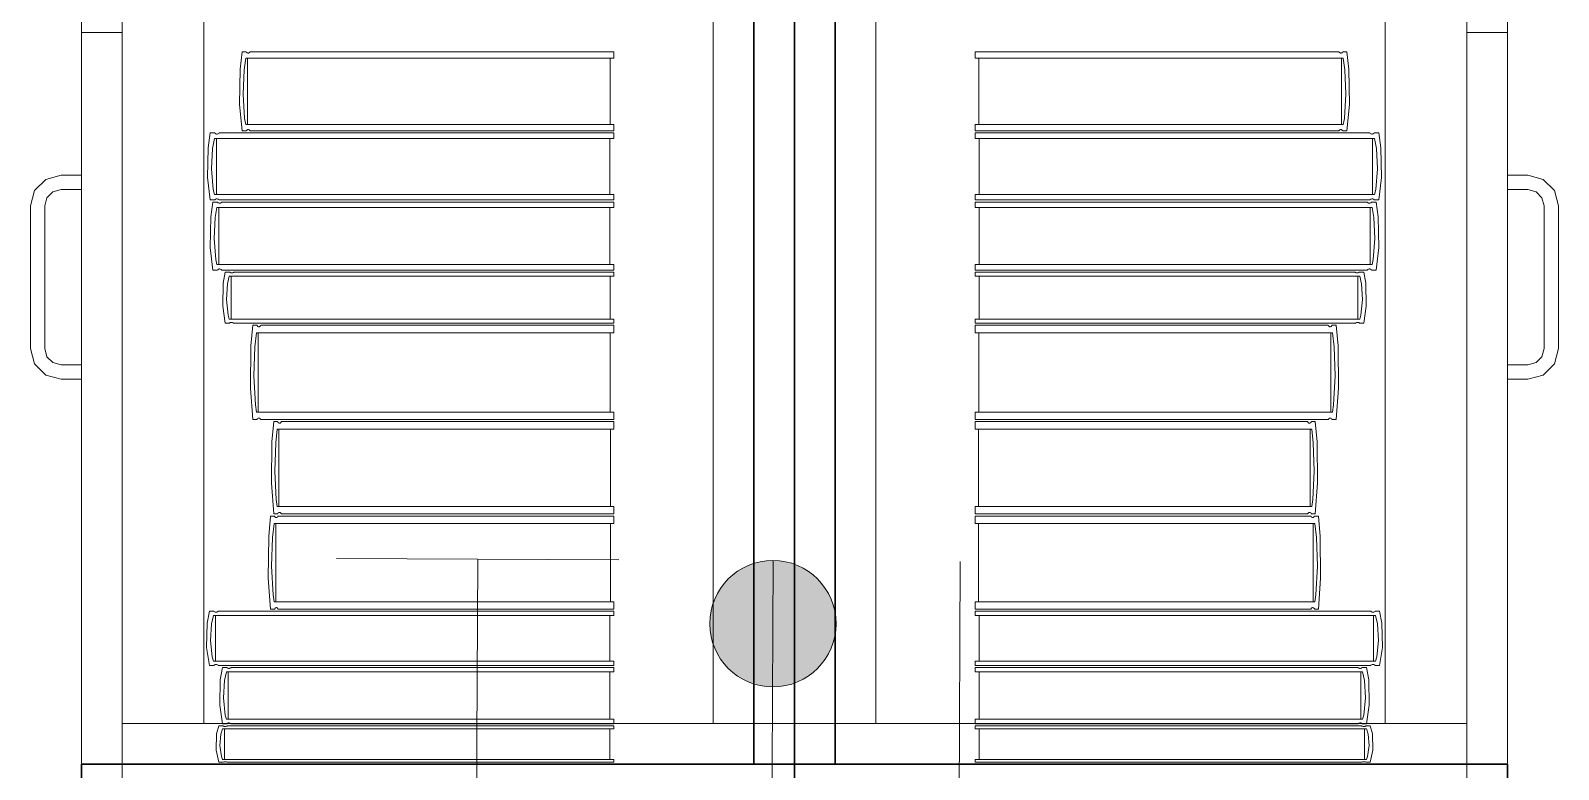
# Model space of a CAD drawing. Header units: inches. Extents: x -19 to 5698, y -728 to 92.
# Drawn here: x 288.658 to 289.408, y 18.981 to 19.344 of the extents above; entities that cross this region are included whole.
import ezdxf

# ---------------------------------------------------------------- set-up
doc = ezdxf.new("R2010")
doc.units = ezdxf.units.IN
doc.header["$MEASUREMENT"] = 0
doc.set_wipeout_variables(frame=1)
for name, pattern in [('HIDDEN', [0.375, 0.25, -0.125]), ('RAYITAS', [0.375, 0.25, -0.125]), ('Wipeout_Contour', [1, 0, -1])]:
    doc.linetypes.add(name, pattern=pattern)
for name, color, linetype, lineweight in [('00 conduct tomacorr', 120, 'HIDDEN', 30), ('T-TECHO-E', 150, 'Continuous', 20), ('TOMACORRIENTE', 22, 'RAYITAS', 9)]:
    doc.layers.add(name, color=color, linetype=linetype, lineweight=lineweight)
doc.layers.add('Interior - Mobiliario', color=7, linetype='Continuous')

# ---------------------------------------------------------------- blocks, each defined once
blk = doc.blocks.new('a')
at = {"layer": 'TOMACORRIENTE', "ltscale": 0.05}
h = blk.add_hatch(color=4, dxfattribs=at)
edge = h.paths.add_edge_path()
edge.add_arc((0, 0.0752), 0.02106, 0, 360)
at = {"layer": 'TOMACORRIENTE', "color": 4}
for p, q in [((-0.14553, 0.09625), (-0.0515, 0.09625)), ((-0.09851, 0.09625), (-0.09851, -0.09657)), ((0, 0.09625), (0, -0.09625)), ((0.06232, -0.09625), (0.06232, 0.09625))]:
    blk.add_line(p, q, dxfattribs=at)
blk.add_circle((0, 0.0752), 0.02106, dxfattribs=at)
blk = doc.blocks.new('CABLE 3FACE')
at = {"layer": 'T-TECHO-E', "rotation": 59.94170052614085}
blk.add_blockref('a', (0, 0), dxfattribs=at)

msp = doc.modelspace()

# ---------------------------------------------------------------- linework, layer by layer
at = {"layer": 'Interior - Mobiliario', "color": 175, "linetype": 'Continuous', "lineweight": 13}
for p, q in [((288.70337, 20.44376), (288.70337, 18.98376)), ((289.01337, 18.98376), (289.01337, 20.44376)), ((289.05337, 18.98376), (289.05337, 20.44376)), ((289.36337, 20.44376), (289.36337, 18.98376)), ((288.70337, 20.42376), (288.70337, 19.00376)), ((288.74337, 19.00376), (288.74337, 20.42376)), ((288.99337, 20.42376), (288.99337, 19.00376)), ((289.07337, 20.42376), (289.07337, 19.00376)), ((289.32337, 19.00376), (289.32337, 20.42376)), ((289.36337, 20.42376), (289.36337, 19.00376)), ((288.68337, 19.34276), (288.70337, 19.34276)), ((289.38337, 19.34276), (289.36337, 19.34276)), ((288.76218, 19.33338), (288.76119, 19.32485)), ((288.76417, 19.33338), (288.76218, 19.33338)), ((288.76317, 19.32445), (288.76401, 19.33027)), ((288.76401, 19.33027), (288.94472, 19.33027)), ((288.76427, 19.33323), (288.76417, 19.33338)), ((288.7645, 19.33299), (288.76427, 19.33323)), ((288.76475, 19.33283), (288.7645, 19.33299)), ((288.76502, 19.33274), (288.76475, 19.33283)), ((288.76492, 19.33027), (288.76492, 19.29762)), ((288.76529, 19.33273), (288.76502, 19.33274)), ((288.76555, 19.3328), (288.76529, 19.33273)), ((288.76581, 19.33295), (288.76555, 19.3328)), ((288.76604, 19.33317), (288.76581, 19.33295)), ((288.76619, 19.33338), (288.76604, 19.33317)), ((288.94472, 19.33338), (288.76619, 19.33338)), ((288.94289, 19.29762), (288.94289, 19.33027)), ((288.94472, 19.33027), (288.94472, 19.33338)), ((289.12203, 19.33027), (289.12203, 19.33338)), ((289.12203, 19.33338), (289.30055, 19.33338)), ((289.30274, 19.33027), (289.12203, 19.33027)), ((289.12386, 19.29762), (289.12386, 19.33027)), ((289.30055, 19.33338), (289.3007, 19.33317)), ((289.3007, 19.33317), (289.30094, 19.33295)), ((289.30094, 19.33295), (289.30119, 19.3328)), ((289.30119, 19.3328), (289.30146, 19.33273)), ((289.30146, 19.33273), (289.30173, 19.33274)), ((289.30173, 19.33274), (289.30199, 19.33283)), ((289.30182, 19.33027), (289.30182, 19.29762)), ((289.30199, 19.33283), (289.30224, 19.33299)), ((289.30224, 19.33299), (289.30248, 19.33323)), ((289.30248, 19.33323), (289.30258, 19.33338)), ((289.30258, 19.33338), (289.30456, 19.33338)), ((289.30357, 19.32445), (289.30274, 19.33027)), ((289.30456, 19.33338), (289.30556, 19.32485)), ((288.76119, 19.32485), (288.76096, 19.30747)), ((288.76271, 19.31248), (288.76317, 19.32445)), ((289.30404, 19.31248), (289.30357, 19.32445)), ((289.30556, 19.32485), (289.30579, 19.30747)), ((288.76096, 19.30747), (288.76218, 19.29451)), ((288.76347, 19.30057), (288.76271, 19.31248)), ((289.30328, 19.30057), (289.30404, 19.31248)), ((289.30579, 19.30747), (289.30456, 19.29451)), ((288.76401, 19.29762), (288.76347, 19.30057)), ((288.94472, 19.29762), (288.76401, 19.29762)), ((288.94472, 19.29451), (288.94472, 19.29762)), ((289.12203, 19.29451), (289.12203, 19.29762)), ((289.12203, 19.29762), (289.30274, 19.29762)), ((289.30274, 19.29762), (289.30328, 19.30057)), ((288.7466, 19.29351), (288.74552, 19.2863)), ((288.74876, 19.29351), (288.7466, 19.29351)), ((288.74768, 19.28596), (288.74859, 19.29088)), ((288.74859, 19.29088), (288.94472, 19.29088)), ((288.74887, 19.29338), (288.74876, 19.29351)), ((288.74912, 19.29318), (288.74887, 19.29338)), ((288.74939, 19.29304), (288.74912, 19.29318)), ((288.74968, 19.29297), (288.74939, 19.29304)), ((288.74958, 19.29088), (288.74958, 19.26327)), ((288.74997, 19.29296), (288.74968, 19.29297)), ((288.75026, 19.29302), (288.74997, 19.29296)), ((288.75053, 19.29314), (288.75026, 19.29302)), ((288.75079, 19.29333), (288.75053, 19.29314)), ((288.75095, 19.29351), (288.75079, 19.29333)), ((288.94472, 19.29351), (288.75095, 19.29351)), ((288.76218, 19.29451), (288.76417, 19.29451)), ((288.76417, 19.29451), (288.76432, 19.29472)), ((288.76432, 19.29472), (288.76456, 19.29494)), ((288.76456, 19.29494), (288.76481, 19.29509)), ((288.76481, 19.29509), (288.76508, 19.29516)), ((288.76508, 19.29516), (288.76534, 19.29515)), ((288.76534, 19.29515), (288.76561, 19.29506)), ((288.76561, 19.29506), (288.76586, 19.29489)), ((288.76586, 19.29489), (288.76609, 19.29466)), ((288.76609, 19.29466), (288.76619, 19.29451)), ((288.76619, 19.29451), (288.94472, 19.29451)), ((288.94273, 19.26327), (288.94273, 19.29088)), ((288.94472, 19.29088), (288.94472, 19.29351)), ((289.30055, 19.29451), (289.12203, 19.29451)), ((289.12203, 19.29088), (289.12203, 19.29351)), ((289.12203, 19.29351), (289.31579, 19.29351)), ((289.31816, 19.29088), (289.12203, 19.29088)), ((289.12401, 19.26327), (289.12401, 19.29088)), ((289.30066, 19.29466), (289.30055, 19.29451)), ((289.30089, 19.29489), (289.30066, 19.29466)), ((289.30114, 19.29506), (289.30089, 19.29489)), ((289.3014, 19.29515), (289.30114, 19.29506)), ((289.30167, 19.29516), (289.3014, 19.29515)), ((289.30194, 19.29509), (289.30167, 19.29516)), ((289.30219, 19.29494), (289.30194, 19.29509)), ((289.30243, 19.29472), (289.30219, 19.29494)), ((289.30258, 19.29451), (289.30243, 19.29472)), ((289.30456, 19.29451), (289.30258, 19.29451)), ((289.31579, 19.29351), (289.31596, 19.29333)), ((289.31596, 19.29333), (289.31621, 19.29314)), ((289.31621, 19.29314), (289.31649, 19.29302)), ((289.31649, 19.29302), (289.31678, 19.29296)), ((289.31678, 19.29296), (289.31707, 19.29297)), ((289.31707, 19.29297), (289.31735, 19.29304)), ((289.31717, 19.29088), (289.31717, 19.26327)), ((289.31735, 19.29304), (289.31763, 19.29318)), ((289.31763, 19.29318), (289.31788, 19.29338)), ((289.31788, 19.29338), (289.31799, 19.29351)), ((289.31799, 19.29351), (289.32014, 19.29351)), ((289.31907, 19.28596), (289.31816, 19.29088)), ((289.32014, 19.29351), (289.32122, 19.2863)), ((288.74552, 19.2863), (288.74527, 19.2716)), ((288.74717, 19.27584), (288.74768, 19.28596)), ((289.31957, 19.27584), (289.31907, 19.28596)), ((289.32122, 19.2863), (289.32147, 19.2716)), ((288.748, 19.26576), (288.74717, 19.27584)), ((289.31875, 19.26576), (289.31957, 19.27584)), ((288.66587, 19.27075), (288.66038, 19.26526)), ((288.67337, 19.27276), (288.66587, 19.27075)), ((288.68337, 19.27276), (288.67337, 19.27276)), ((288.68337, 19.26576), (288.68337, 19.27276)), ((288.74527, 19.2716), (288.7466, 19.26064)), ((289.32147, 19.2716), (289.32014, 19.26064)), ((289.38337, 19.27276), (289.39337, 19.27276)), ((289.38337, 19.26576), (289.38337, 19.27276)), ((289.39337, 19.27276), (289.40087, 19.27075)), ((289.40087, 19.27075), (289.40636, 19.26526)), ((288.66038, 19.26526), (288.65837, 19.25776)), ((288.66537, 19.25776), (288.66644, 19.26176)), ((288.66644, 19.26176), (288.66937, 19.26468)), ((288.66937, 19.26468), (288.67337, 19.26576)), ((288.67337, 19.26576), (288.68337, 19.26576)), ((288.7466, 19.26064), (288.74876, 19.26064)), ((288.74859, 19.26327), (288.748, 19.26576)), ((288.94472, 19.26327), (288.74859, 19.26327)), ((288.74876, 19.26064), (288.74892, 19.26081)), ((288.74892, 19.26081), (288.74918, 19.261)), ((288.74918, 19.261), (288.74945, 19.26113)), ((288.74945, 19.26113), (288.74974, 19.26119)), ((288.74974, 19.26119), (288.75003, 19.26118)), ((288.75003, 19.26118), (288.75032, 19.2611)), ((288.75032, 19.2611), (288.75059, 19.26097)), ((288.75059, 19.26097), (288.75084, 19.26077)), ((288.75084, 19.26077), (288.75095, 19.26064)), ((288.75095, 19.26064), (288.94472, 19.26064)), ((288.94472, 19.26064), (288.94472, 19.26327)), ((289.12203, 19.26064), (289.12203, 19.26327)), ((289.12203, 19.26327), (289.31816, 19.26327)), ((289.31579, 19.26064), (289.12203, 19.26064)), ((289.3159, 19.26077), (289.31579, 19.26064)), ((289.31615, 19.26097), (289.3159, 19.26077)), ((289.31643, 19.2611), (289.31615, 19.26097)), ((289.31671, 19.26118), (289.31643, 19.2611)), ((289.317, 19.26119), (289.31671, 19.26118)), ((289.31729, 19.26113), (289.317, 19.26119)), ((289.31757, 19.261), (289.31729, 19.26113)), ((289.31782, 19.26081), (289.31757, 19.261)), ((289.31799, 19.26064), (289.31782, 19.26081)), ((289.32014, 19.26064), (289.31799, 19.26064)), ((289.31816, 19.26327), (289.31875, 19.26576)), ((289.39337, 19.26576), (289.38337, 19.26576)), ((289.39737, 19.26468), (289.39337, 19.26576)), ((289.4003, 19.26176), (289.39737, 19.26468)), ((289.40137, 19.25776), (289.4003, 19.26176)), ((289.40636, 19.26526), (289.40837, 19.25776)), ((288.65837, 19.25776), (288.65837, 19.18776)), ((288.66537, 19.18776), (288.66537, 19.25776)), ((288.74791, 19.25964), (288.74684, 19.25231)), ((288.75005, 19.25964), (288.74791, 19.25964)), ((288.74898, 19.25197), (288.74988, 19.25697)), ((288.74988, 19.25697), (288.94472, 19.25697)), ((288.75016, 19.25951), (288.75005, 19.25964)), ((288.75041, 19.25931), (288.75016, 19.25951)), ((288.75068, 19.25916), (288.75041, 19.25931)), ((288.75097, 19.25909), (288.75068, 19.25916)), ((288.75087, 19.25697), (288.75087, 19.22891)), ((288.75126, 19.25908), (288.75097, 19.25909)), ((288.75154, 19.25914), (288.75126, 19.25908)), ((288.75182, 19.25927), (288.75154, 19.25914)), ((288.75207, 19.25946), (288.75182, 19.25927)), ((288.75223, 19.25964), (288.75207, 19.25946)), ((288.94472, 19.25964), (288.75223, 19.25964)), ((288.94275, 19.22891), (288.94275, 19.25697)), ((288.94472, 19.25697), (288.94472, 19.25964)), ((289.12203, 19.25697), (289.12203, 19.25964)), ((289.12203, 19.25964), (289.31451, 19.25964)), ((289.31686, 19.25697), (289.12203, 19.25697)), ((289.124, 19.22891), (289.124, 19.25697)), ((289.31451, 19.25964), (289.31467, 19.25946)), ((289.31467, 19.25946), (289.31493, 19.25927)), ((289.31493, 19.25927), (289.3152, 19.25914)), ((289.3152, 19.25914), (289.31549, 19.25908)), ((289.31549, 19.25908), (289.31578, 19.25909)), ((289.31578, 19.25909), (289.31606, 19.25916)), ((289.31588, 19.25697), (289.31588, 19.22891)), ((289.31606, 19.25916), (289.31633, 19.25931)), ((289.31633, 19.25931), (289.31658, 19.25951)), ((289.31658, 19.25951), (289.31669, 19.25964)), ((289.31669, 19.25964), (289.31883, 19.25964)), ((289.31777, 19.25197), (289.31686, 19.25697)), ((289.31883, 19.25964), (289.31991, 19.25231)), ((289.40137, 19.18776), (289.40137, 19.25776)), ((289.40837, 19.25776), (289.40837, 19.18776)), ((288.74684, 19.25231), (288.74659, 19.23738)), ((288.74848, 19.24169), (288.74898, 19.25197)), ((289.31827, 19.24169), (289.31777, 19.25197)), ((289.31991, 19.25231), (289.32015, 19.23738)), ((288.7493, 19.23145), (288.74848, 19.24169)), ((289.31745, 19.23145), (289.31827, 19.24169)), ((288.74659, 19.23738), (288.74791, 19.22624)), ((288.74988, 19.22891), (288.7493, 19.23145)), ((289.31686, 19.22891), (289.31745, 19.23145)), ((289.32015, 19.23738), (289.31883, 19.22624)), ((288.74791, 19.22624), (288.75005, 19.22624)), ((288.94472, 19.22891), (288.74988, 19.22891)), ((288.75005, 19.22624), (288.75022, 19.22642)), ((288.75022, 19.22642), (288.75047, 19.22661)), ((288.75047, 19.22661), (288.75074, 19.22674)), ((288.75074, 19.22674), (288.75103, 19.2268)), ((288.75103, 19.2268), (288.75132, 19.22679)), ((288.75132, 19.22679), (288.75161, 19.22672)), ((288.75161, 19.22672), (288.75188, 19.22658)), ((288.75188, 19.22658), (288.75212, 19.22637)), ((288.75212, 19.22637), (288.75223, 19.22624)), ((288.75223, 19.22624), (288.94472, 19.22624)), ((288.75396, 19.22524), (288.75291, 19.21975)), ((288.75603, 19.22524), (288.75396, 19.22524)), ((288.75499, 19.21949), (288.75586, 19.22324)), ((288.75586, 19.22324), (288.94472, 19.22324)), ((288.75614, 19.22515), (288.75603, 19.22524)), ((288.75638, 19.22499), (288.75614, 19.22515)), ((288.75664, 19.22489), (288.75638, 19.22499)), ((288.75692, 19.22483), (288.75664, 19.22489)), ((288.75682, 19.22324), (288.75682, 19.20219)), ((288.7572, 19.22482), (288.75692, 19.22483)), ((288.75747, 19.22487), (288.7572, 19.22482)), ((288.75774, 19.22497), (288.75747, 19.22487)), ((288.75799, 19.22511), (288.75774, 19.22497)), ((288.75814, 19.22524), (288.75799, 19.22511)), ((288.94472, 19.22524), (288.75814, 19.22524)), ((288.94281, 19.20219), (288.94281, 19.22324)), ((288.94472, 19.22624), (288.94472, 19.22891)), ((288.94472, 19.22324), (288.94472, 19.22524)), ((289.12203, 19.22624), (289.12203, 19.22891)), ((289.12203, 19.22891), (289.31686, 19.22891)), ((289.31451, 19.22624), (289.12203, 19.22624)), ((289.12203, 19.22324), (289.12203, 19.22524)), ((289.12203, 19.22524), (289.3086, 19.22524)), ((289.31088, 19.22324), (289.12203, 19.22324)), ((289.12394, 19.20219), (289.12394, 19.22324)), ((289.3086, 19.22524), (289.30876, 19.22511)), ((289.30876, 19.22511), (289.309, 19.22497)), ((289.309, 19.22497), (289.30927, 19.22487)), ((289.30927, 19.22487), (289.30955, 19.22482)), ((289.30955, 19.22482), (289.30983, 19.22483)), ((289.30983, 19.22483), (289.3101, 19.22489)), ((289.30993, 19.22324), (289.30993, 19.20219)), ((289.3101, 19.22489), (289.31037, 19.22499)), ((289.31037, 19.22499), (289.31061, 19.22515)), ((289.31061, 19.22515), (289.31071, 19.22524)), ((289.31071, 19.22524), (289.31279, 19.22524)), ((289.31176, 19.21949), (289.31088, 19.22324)), ((289.31279, 19.22524), (289.31383, 19.21975)), ((289.31462, 19.22637), (289.31451, 19.22624)), ((289.31487, 19.22658), (289.31462, 19.22637)), ((289.31514, 19.22672), (289.31487, 19.22658)), ((289.31542, 19.22679), (289.31514, 19.22672)), ((289.31571, 19.2268), (289.31542, 19.22679)), ((289.316, 19.22674), (289.31571, 19.2268)), ((289.31628, 19.22661), (289.316, 19.22674)), ((289.31653, 19.22642), (289.31628, 19.22661)), ((289.31669, 19.22624), (289.31653, 19.22642)), ((289.31883, 19.22624), (289.31669, 19.22624)), ((288.75291, 19.21975), (288.75268, 19.20854)), ((288.7545, 19.21177), (288.75499, 19.21949)), ((289.31224, 19.21177), (289.31176, 19.21949)), ((289.31383, 19.21975), (289.31407, 19.20854)), ((288.75268, 19.20854), (288.75396, 19.20018)), ((288.7553, 19.20409), (288.7545, 19.21177)), ((289.31145, 19.20409), (289.31224, 19.21177)), ((289.31407, 19.20854), (289.31279, 19.20018)), ((288.75396, 19.20018), (288.75603, 19.20018)), ((288.75586, 19.20219), (288.7553, 19.20409)), ((288.94472, 19.20219), (288.75586, 19.20219)), ((288.75603, 19.20018), (288.75619, 19.20032)), ((288.75619, 19.20032), (288.75643, 19.20046)), ((288.75643, 19.20046), (288.7567, 19.20056)), ((288.7567, 19.20056), (288.75698, 19.2006)), ((288.75698, 19.2006), (288.75726, 19.2006)), ((288.75726, 19.2006), (288.75754, 19.20054)), ((288.75754, 19.20054), (288.7578, 19.20043)), ((288.7578, 19.20043), (288.75804, 19.20028)), ((288.75804, 19.20028), (288.75814, 19.20018)), ((288.75814, 19.20018), (288.94472, 19.20018)), ((288.94472, 19.20018), (288.94472, 19.20219)), ((289.12203, 19.20018), (289.12203, 19.20219)), ((289.12203, 19.20219), (289.31088, 19.20219)), ((289.3086, 19.20018), (289.12203, 19.20018)), ((289.30871, 19.20028), (289.3086, 19.20018)), ((289.30895, 19.20043), (289.30871, 19.20028)), ((289.30921, 19.20054), (289.30895, 19.20043)), ((289.30949, 19.2006), (289.30921, 19.20054)), ((289.30977, 19.2006), (289.30949, 19.2006)), ((289.31004, 19.20056), (289.30977, 19.2006)), ((289.31031, 19.20046), (289.31004, 19.20056)), ((289.31056, 19.20032), (289.31031, 19.20046)), ((289.31071, 19.20018), (289.31056, 19.20032)), ((289.31279, 19.20018), (289.31071, 19.20018)), ((289.31088, 19.20219), (289.31145, 19.20409)), ((288.76752, 19.19918), (288.76655, 19.18903)), ((288.76945, 19.19918), (288.76752, 19.19918)), ((288.76848, 19.18854), (288.76929, 19.19548)), ((288.76929, 19.19548), (288.94472, 19.19548)), ((288.76955, 19.199), (288.76945, 19.19918)), ((288.76977, 19.19872), (288.76955, 19.199)), ((288.77001, 19.19853), (288.76977, 19.19872)), ((288.77027, 19.19842), (288.77001, 19.19853)), ((288.77018, 19.19548), (288.77018, 19.15658)), ((288.77053, 19.19841), (288.77027, 19.19842)), ((288.77079, 19.19849), (288.77053, 19.19841)), ((288.77104, 19.19867), (288.77079, 19.19849)), ((288.77127, 19.19894), (288.77104, 19.19867)), ((288.77141, 19.19918), (288.77127, 19.19894)), ((288.94472, 19.19918), (288.77141, 19.19918)), ((288.94294, 19.15658), (288.94294, 19.19548)), ((288.94472, 19.19548), (288.94472, 19.19918)), ((289.12203, 19.19548), (289.12203, 19.19918)), ((289.12203, 19.19918), (289.29534, 19.19918)), ((289.29745, 19.19548), (289.12203, 19.19548)), ((289.1238, 19.15658), (289.1238, 19.19548)), ((289.29534, 19.19918), (289.29548, 19.19894)), ((289.29548, 19.19894), (289.29571, 19.19867)), ((289.29571, 19.19867), (289.29596, 19.19849)), ((289.29596, 19.19849), (289.29621, 19.19841)), ((289.29621, 19.19841), (289.29648, 19.19842)), ((289.29648, 19.19842), (289.29673, 19.19853)), ((289.29657, 19.19548), (289.29657, 19.15658)), ((289.29673, 19.19853), (289.29697, 19.19872)), ((289.29697, 19.19872), (289.2972, 19.199)), ((289.2972, 19.199), (289.2973, 19.19918)), ((289.2973, 19.19918), (289.29922, 19.19918)), ((289.29827, 19.18854), (289.29745, 19.19548)), ((289.29922, 19.19918), (289.30019, 19.18903)), ((288.65837, 19.18776), (288.66038, 19.18026)), ((288.66644, 19.18376), (288.66537, 19.18776)), ((288.76655, 19.18903), (288.76633, 19.16832)), ((288.76803, 19.17429), (288.76848, 19.18854)), ((289.29872, 19.17429), (289.29827, 19.18854)), ((289.30019, 19.18903), (289.30041, 19.16832)), ((289.4003, 19.18376), (289.40137, 19.18776)), ((289.40837, 19.18776), (289.40636, 19.18026)), ((288.66038, 19.18026), (288.66587, 19.17476)), ((288.66937, 19.18083), (288.66644, 19.18376)), ((288.67337, 19.17976), (288.66937, 19.18083)), ((288.68337, 19.17976), (288.67337, 19.17976)), ((288.68337, 19.17276), (288.68337, 19.17976)), ((289.38337, 19.17976), (289.39337, 19.17976)), ((289.38337, 19.17276), (289.38337, 19.17976)), ((289.39337, 19.17976), (289.39737, 19.18083)), ((289.39737, 19.18083), (289.4003, 19.18376)), ((289.40636, 19.18026), (289.40087, 19.17476)), ((288.66587, 19.17476), (288.67337, 19.17276)), ((288.67337, 19.17276), (288.68337, 19.17276)), ((288.76877, 19.16009), (288.76803, 19.17429)), ((289.29798, 19.16009), (289.29872, 19.17429)), ((289.39337, 19.17276), (289.38337, 19.17276)), ((289.40087, 19.17476), (289.39337, 19.17276)), ((288.76633, 19.16832), (288.76752, 19.15288)), ((289.30041, 19.16832), (289.29922, 19.15288)), ((288.76929, 19.15658), (288.76877, 19.16009)), ((288.94472, 19.15658), (288.76929, 19.15658)), ((288.94472, 19.15288), (288.94472, 19.15658)), ((289.12203, 19.15288), (289.12203, 19.15658)), ((289.12203, 19.15658), (289.29745, 19.15658)), ((289.29745, 19.15658), (289.29798, 19.16009)), ((288.76752, 19.15288), (288.76945, 19.15288)), ((288.76945, 19.15288), (288.76959, 19.15312)), ((288.76959, 19.15312), (288.76982, 19.15339)), ((288.76982, 19.15339), (288.77007, 19.15356)), ((288.77007, 19.15356), (288.77033, 19.15365)), ((288.77033, 19.15365), (288.77059, 19.15364)), ((288.77059, 19.15364), (288.77085, 19.15353)), ((288.77085, 19.15353), (288.77109, 19.15334)), ((288.77109, 19.15334), (288.77131, 19.15305)), ((288.77131, 19.15305), (288.77141, 19.15288)), ((288.77141, 19.15288), (288.94472, 19.15288)), ((288.77779, 19.15188), (288.77688, 19.14194)), ((288.77961, 19.15188), (288.77779, 19.15188)), ((288.7787, 19.14147), (288.77946, 19.14825)), ((288.77946, 19.14825), (288.94472, 19.14825)), ((288.7797, 19.1517), (288.77961, 19.15188)), ((288.77991, 19.15142), (288.7797, 19.1517)), ((288.78014, 19.15123), (288.77991, 19.15142)), ((288.78038, 19.15113), (288.78014, 19.15123)), ((288.7803, 19.14825), (288.7803, 19.11021)), ((288.78063, 19.15112), (288.78038, 19.15113)), ((288.78087, 19.1512), (288.78063, 19.15112)), ((288.7811, 19.15137), (288.78087, 19.1512)), ((288.78132, 19.15163), (288.7811, 19.15137)), ((288.78146, 19.15188), (288.78132, 19.15163)), ((288.94472, 19.15188), (288.78146, 19.15188)), ((288.94305, 19.11021), (288.94305, 19.14825)), ((288.94472, 19.14825), (288.94472, 19.15188)), ((289.29534, 19.15288), (289.12203, 19.15288)), ((289.12203, 19.14825), (289.12203, 19.15188)), ((289.12203, 19.15188), (289.28529, 19.15188)), ((289.28728, 19.14825), (289.12203, 19.14825)), ((289.1237, 19.11021), (289.1237, 19.14825)), ((289.28529, 19.15188), (289.28543, 19.15163)), ((289.28543, 19.15163), (289.28564, 19.15137)), ((289.28564, 19.15137), (289.28587, 19.1512)), ((289.28587, 19.1512), (289.28612, 19.15112)), ((289.28612, 19.15112), (289.28636, 19.15113)), ((289.28636, 19.15113), (289.2866, 19.15123)), ((289.28645, 19.14825), (289.28645, 19.11021)), ((289.2866, 19.15123), (289.28683, 19.15142)), ((289.28683, 19.15142), (289.28704, 19.1517)), ((289.28704, 19.1517), (289.28714, 19.15188)), ((289.28714, 19.15188), (289.28895, 19.15188)), ((289.28805, 19.14147), (289.28728, 19.14825)), ((289.28895, 19.15188), (289.28986, 19.14194)), ((289.29543, 19.15305), (289.29534, 19.15288)), ((289.29566, 19.15334), (289.29543, 19.15305)), ((289.2959, 19.15353), (289.29566, 19.15334)), ((289.29616, 19.15364), (289.2959, 19.15353)), ((289.29642, 19.15365), (289.29616, 19.15364)), ((289.29668, 19.15356), (289.29642, 19.15365)), ((289.29692, 19.15339), (289.29668, 19.15356)), ((289.29715, 19.15312), (289.29692, 19.15339)), ((289.2973, 19.15288), (289.29715, 19.15312)), ((289.29922, 19.15288), (289.2973, 19.15288)), ((288.77688, 19.14194), (288.77667, 19.12169)), ((288.77827, 19.12753), (288.7787, 19.14147)), ((289.28847, 19.12753), (289.28805, 19.14147)), ((289.28986, 19.14194), (289.29007, 19.12169)), ((288.77897, 19.11365), (288.77827, 19.12753)), ((289.28778, 19.11365), (289.28847, 19.12753)), ((288.77667, 19.12169), (288.77779, 19.10659)), ((289.29007, 19.12169), (289.28895, 19.10659)), ((288.77946, 19.11021), (288.77897, 19.11365)), ((288.94472, 19.11021), (288.77946, 19.11021)), ((288.94472, 19.10659), (288.94472, 19.11021)), ((289.12203, 19.10659), (289.12203, 19.11021)), ((289.12203, 19.11021), (289.28728, 19.11021)), ((289.28728, 19.11021), (289.28778, 19.11365)), ((288.77623, 19.10559), (288.7753, 19.09556)), ((288.77806, 19.10559), (288.77623, 19.10559)), ((288.77779, 19.10659), (288.77961, 19.10659)), ((288.77815, 19.10541), (288.77806, 19.10559)), ((288.77836, 19.10514), (288.77815, 19.10541)), ((288.7786, 19.10494), (288.77836, 19.10514)), ((288.77884, 19.10484), (288.7786, 19.10494)), ((288.77909, 19.10483), (288.77884, 19.10484)), ((288.77933, 19.10491), (288.77909, 19.10483)), ((288.77957, 19.10508), (288.77933, 19.10491)), ((288.77978, 19.10535), (288.77957, 19.10508)), ((288.77961, 19.10659), (288.77975, 19.10683)), ((288.77975, 19.10683), (288.77996, 19.10709)), ((288.77992, 19.10559), (288.77978, 19.10535)), ((288.94472, 19.10559), (288.77992, 19.10559)), ((288.77996, 19.10709), (288.78019, 19.10726)), ((288.78019, 19.10726), (288.78044, 19.10735)), ((288.78044, 19.10735), (288.78068, 19.10734)), ((288.78068, 19.10734), (288.78092, 19.10723)), ((288.78092, 19.10723), (288.78115, 19.10704)), ((288.78115, 19.10704), (288.78136, 19.10677)), ((288.78136, 19.10677), (288.78146, 19.10659)), ((288.78146, 19.10659), (288.94472, 19.10659)), ((288.94472, 19.10193), (288.94472, 19.10559)), ((289.28529, 19.10659), (289.12203, 19.10659)), ((289.12203, 19.10193), (289.12203, 19.10559)), ((289.12203, 19.10559), (289.28682, 19.10559)), ((289.28538, 19.10677), (289.28529, 19.10659)), ((289.28559, 19.10704), (289.28538, 19.10677)), ((289.28582, 19.10723), (289.28559, 19.10704)), ((289.28606, 19.10734), (289.28582, 19.10723)), ((289.28631, 19.10735), (289.28606, 19.10734)), ((289.28655, 19.10726), (289.28631, 19.10735)), ((289.28678, 19.10709), (289.28655, 19.10726)), ((289.287, 19.10683), (289.28678, 19.10709)), ((289.28682, 19.10559), (289.28696, 19.10535)), ((289.28696, 19.10535), (289.28718, 19.10508)), ((289.28714, 19.10659), (289.287, 19.10683)), ((289.28895, 19.10659), (289.28714, 19.10659)), ((289.28718, 19.10508), (289.28741, 19.10491)), ((289.28741, 19.10491), (289.28766, 19.10483)), ((289.28766, 19.10483), (289.28791, 19.10484)), ((289.28791, 19.10484), (289.28815, 19.10494)), ((289.28815, 19.10494), (289.28838, 19.10514)), ((289.28838, 19.10514), (289.2886, 19.10541)), ((289.2886, 19.10541), (289.28869, 19.10559)), ((289.28869, 19.10559), (289.29052, 19.10559)), ((289.29052, 19.10559), (289.29144, 19.09556)), ((288.7753, 19.09556), (288.77509, 19.07511)), ((288.77671, 19.08101), (288.77714, 19.09508)), ((288.77714, 19.09508), (288.77791, 19.10193)), ((288.77791, 19.10193), (288.94472, 19.10193)), ((288.77875, 19.10193), (288.77875, 19.06352)), ((288.94303, 19.06352), (288.94303, 19.10193)), ((289.28884, 19.10193), (289.12203, 19.10193)), ((289.12371, 19.06352), (289.12371, 19.10193)), ((289.28799, 19.10193), (289.28799, 19.06352)), ((289.28961, 19.09508), (289.28884, 19.10193)), ((289.29004, 19.08101), (289.28961, 19.09508)), ((289.29144, 19.09556), (289.29165, 19.07511)), ((288.77741, 19.06699), (288.77671, 19.08101)), ((289.28933, 19.06699), (289.29004, 19.08101)), ((288.77509, 19.07511), (288.77623, 19.05986)), ((289.29165, 19.07511), (289.29052, 19.05986)), ((288.77791, 19.06352), (288.77741, 19.06699)), ((289.28884, 19.06352), (289.28933, 19.06699)), ((288.74614, 19.05886), (288.74505, 19.05304)), ((288.7483, 19.05886), (288.74614, 19.05886)), ((288.74841, 19.05876), (288.7483, 19.05886)), ((288.74866, 19.0586), (288.74841, 19.05876)), ((288.74893, 19.05849), (288.74866, 19.0586)), ((288.74922, 19.05843), (288.74893, 19.05849)), ((288.74951, 19.05842), (288.74922, 19.05843)), ((288.7498, 19.05847), (288.74951, 19.05842)), ((288.75008, 19.05857), (288.7498, 19.05847)), ((288.75034, 19.05872), (288.75008, 19.05857)), ((288.7505, 19.05886), (288.75034, 19.05872)), ((288.94472, 19.05886), (288.7505, 19.05886)), ((288.77623, 19.05986), (288.77806, 19.05986)), ((288.94472, 19.06352), (288.77791, 19.06352)), ((288.77806, 19.05986), (288.7782, 19.06011)), ((288.7782, 19.06011), (288.77841, 19.06037)), ((288.77841, 19.06037), (288.77865, 19.06054)), ((288.77865, 19.06054), (288.77889, 19.06063)), ((288.77889, 19.06063), (288.77914, 19.06062)), ((288.77914, 19.06062), (288.77939, 19.06051)), ((288.77939, 19.06051), (288.77962, 19.06032)), ((288.77962, 19.06032), (288.77983, 19.06004)), ((288.77983, 19.06004), (288.77992, 19.05986)), ((288.77992, 19.05986), (288.94472, 19.05986)), ((288.94472, 19.05986), (288.94472, 19.06352)), ((288.94472, 19.05674), (288.94472, 19.05886)), ((289.12203, 19.05986), (289.12203, 19.06352)), ((289.12203, 19.06352), (289.28884, 19.06352)), ((289.28682, 19.05986), (289.12203, 19.05986)), ((289.12203, 19.05674), (289.12203, 19.05886)), ((289.12203, 19.05886), (289.31625, 19.05886)), ((289.28692, 19.06004), (289.28682, 19.05986)), ((289.28713, 19.06032), (289.28692, 19.06004)), ((289.28736, 19.06051), (289.28713, 19.06032)), ((289.2876, 19.06062), (289.28736, 19.06051)), ((289.28785, 19.06063), (289.2876, 19.06062)), ((289.2881, 19.06054), (289.28785, 19.06063)), ((289.28833, 19.06037), (289.2881, 19.06054)), ((289.28855, 19.06011), (289.28833, 19.06037)), ((289.28869, 19.05986), (289.28855, 19.06011)), ((289.29052, 19.05986), (289.28869, 19.05986)), ((289.31625, 19.05886), (289.31641, 19.05872)), ((289.31641, 19.05872), (289.31667, 19.05857)), ((289.31667, 19.05857), (289.31694, 19.05847)), ((289.31694, 19.05847), (289.31723, 19.05842)), ((289.31723, 19.05842), (289.31752, 19.05843)), ((289.31752, 19.05843), (289.31781, 19.05849)), ((289.31781, 19.05849), (289.31808, 19.0586)), ((289.31808, 19.0586), (289.31834, 19.05876)), ((289.31834, 19.05876), (289.31845, 19.05886)), ((289.31845, 19.05886), (289.3206, 19.05886)), ((289.3206, 19.05886), (289.32169, 19.05304)), ((288.74505, 19.05304), (288.74481, 19.04115)), ((288.74671, 19.04458), (288.74721, 19.05276)), ((288.74721, 19.05276), (288.74813, 19.05674)), ((288.74813, 19.05674), (288.94472, 19.05674)), ((288.74912, 19.05674), (288.74912, 19.03442)), ((288.94273, 19.03442), (288.94273, 19.05674)), ((289.31862, 19.05674), (289.12203, 19.05674)), ((289.12402, 19.03442), (289.12402, 19.05674)), ((289.31763, 19.05674), (289.31763, 19.03442)), ((289.31953, 19.05276), (289.31862, 19.05674)), ((289.32004, 19.04458), (289.31953, 19.05276)), ((289.32169, 19.05304), (289.32194, 19.04115)), ((288.74754, 19.03643), (288.74671, 19.04458)), ((289.31921, 19.03643), (289.32004, 19.04458)), ((288.74481, 19.04115), (288.74614, 19.03229)), ((288.74813, 19.03442), (288.74754, 19.03643)), ((289.31862, 19.03442), (289.31921, 19.03643)), ((289.32194, 19.04115), (289.3206, 19.03229)), ((288.74614, 19.03229), (288.7483, 19.03229)), ((288.94472, 19.03442), (288.74813, 19.03442)), ((288.7483, 19.03229), (288.74846, 19.03244)), ((288.74846, 19.03244), (288.74872, 19.03259)), ((288.74872, 19.03259), (288.749, 19.03269)), ((288.749, 19.03269), (288.74929, 19.03274)), ((288.74929, 19.03274), (288.74958, 19.03273)), ((288.74958, 19.03273), (288.74986, 19.03267)), ((288.74986, 19.03267), (288.75014, 19.03256)), ((288.75014, 19.03256), (288.75039, 19.0324)), ((288.75039, 19.0324), (288.7505, 19.03229)), ((288.7505, 19.03229), (288.94472, 19.03229)), ((288.75256, 19.03129), (288.75151, 19.02522)), ((288.75465, 19.03129), (288.75256, 19.03129)), ((288.7536, 19.02494), (288.75448, 19.02908)), ((288.75448, 19.02908), (288.94472, 19.02908)), ((288.75475, 19.03119), (288.75465, 19.03129)), ((288.755, 19.03102), (288.75475, 19.03119)), ((288.75526, 19.0309), (288.755, 19.03102)), ((288.75554, 19.03084), (288.75526, 19.0309)), ((288.75544, 19.02908), (288.75544, 19.00584)), ((288.75582, 19.03083), (288.75554, 19.03084)), ((288.7561, 19.03088), (288.75582, 19.03083)), ((288.75637, 19.03099), (288.7561, 19.03088)), ((288.75662, 19.03114), (288.75637, 19.03099)), ((288.75678, 19.03129), (288.75662, 19.03114)), ((288.94472, 19.03129), (288.75678, 19.03129)), ((288.94279, 19.00584), (288.94279, 19.02908)), ((288.94472, 19.03229), (288.94472, 19.03442)), ((288.94472, 19.02908), (288.94472, 19.03129)), ((289.12203, 19.03229), (289.12203, 19.03442)), ((289.12203, 19.03442), (289.31862, 19.03442)), ((289.31625, 19.03229), (289.12203, 19.03229)), ((289.12203, 19.02908), (289.12203, 19.03129)), ((289.12203, 19.03129), (289.30997, 19.03129)), ((289.31227, 19.02908), (289.12203, 19.02908)), ((289.12395, 19.00584), (289.12395, 19.02908)), ((289.30997, 19.03129), (289.31013, 19.03114)), ((289.31013, 19.03114), (289.31038, 19.03099)), ((289.31038, 19.03099), (289.31064, 19.03088)), ((289.31064, 19.03088), (289.31092, 19.03083)), ((289.31092, 19.03083), (289.31121, 19.03084)), ((289.31121, 19.03084), (289.31148, 19.0309)), ((289.3113, 19.02908), (289.3113, 19.00584)), ((289.31148, 19.0309), (289.31175, 19.03102)), ((289.31175, 19.03102), (289.31199, 19.03119)), ((289.31199, 19.03119), (289.3121, 19.03129)), ((289.3121, 19.03129), (289.31419, 19.03129)), ((289.31315, 19.02494), (289.31227, 19.02908)), ((289.31419, 19.03129), (289.31524, 19.02522)), ((289.31636, 19.0324), (289.31625, 19.03229)), ((289.31661, 19.03256), (289.31636, 19.0324)), ((289.31688, 19.03267), (289.31661, 19.03256)), ((289.31717, 19.03273), (289.31688, 19.03267)), ((289.31746, 19.03274), (289.31717, 19.03273)), ((289.31775, 19.03269), (289.31746, 19.03274)), ((289.31803, 19.03259), (289.31775, 19.03269)), ((289.31828, 19.03244), (289.31803, 19.03259)), ((289.31845, 19.03229), (289.31828, 19.03244)), ((289.3206, 19.03229), (289.31845, 19.03229)), ((288.75151, 19.02522), (288.75127, 19.01285)), ((288.75311, 19.01642), (288.7536, 19.02494)), ((289.31364, 19.01642), (289.31315, 19.02494)), ((289.31524, 19.02522), (289.31548, 19.01285)), ((288.75127, 19.01285), (288.75256, 19.00362)), ((288.75391, 19.00794), (288.75311, 19.01642)), ((289.31284, 19.00794), (289.31364, 19.01642)), ((289.31548, 19.01285), (289.31419, 19.00362)), ((288.75448, 19.00584), (288.75391, 19.00794)), ((288.94472, 19.00584), (288.75448, 19.00584)), ((288.94472, 19.00362), (288.94472, 19.00584)), ((289.12203, 19.00362), (289.12203, 19.00584)), ((289.12203, 19.00584), (289.31227, 19.00584)), ((289.31227, 19.00584), (289.31284, 19.00794)), ((288.70337, 19.00376), (288.74337, 19.00376)), ((288.74337, 19.00376), (288.99337, 19.00376)), ((288.74966, 18.99871), (288.74941, 18.99071)), ((288.75072, 19.00262), (288.74966, 18.99871)), ((288.75283, 19.00262), (288.75072, 19.00262)), ((288.75127, 18.99302), (288.75177, 18.99852)), ((288.75177, 18.99852), (288.75266, 19.00119)), ((288.75256, 19.00362), (288.75465, 19.00362)), ((288.75266, 19.00119), (288.94472, 19.00119)), ((288.75293, 19.00255), (288.75283, 19.00262)), ((288.75318, 19.00245), (288.75293, 19.00255)), ((288.75345, 19.00237), (288.75318, 19.00245)), ((288.75373, 19.00233), (288.75345, 19.00237)), ((288.75401, 19.00233), (288.75373, 19.00233)), ((288.75429, 19.00236), (288.75401, 19.00233)), ((288.75456, 19.00243), (288.75429, 19.00236)), ((288.75481, 19.00253), (288.75456, 19.00243)), ((288.75465, 19.00362), (288.75481, 19.00377)), ((288.75481, 19.00377), (288.75505, 19.00393)), ((288.75497, 19.00262), (288.75481, 19.00253)), ((288.94472, 19.00262), (288.75497, 19.00262)), ((288.75505, 19.00393), (288.75532, 19.00404)), ((288.75532, 19.00404), (288.7556, 19.00409)), ((288.7556, 19.00409), (288.75588, 19.00408)), ((288.75588, 19.00408), (288.75616, 19.00402)), ((288.75616, 19.00402), (288.75643, 19.0039)), ((288.75643, 19.0039), (288.75667, 19.00373)), ((288.75667, 19.00373), (288.75678, 19.00362)), ((288.75678, 19.00362), (288.94472, 19.00362)), ((288.94472, 19.00119), (288.94472, 19.00262)), ((289.32337, 19.00376), (289.07337, 19.00376)), ((289.30997, 19.00362), (289.12203, 19.00362)), ((289.12203, 19.00119), (289.12203, 19.00262)), ((289.12203, 19.00262), (289.31177, 19.00262)), ((289.31409, 19.00119), (289.12203, 19.00119)), ((289.31008, 19.00373), (289.30997, 19.00362)), ((289.31032, 19.0039), (289.31008, 19.00373)), ((289.31058, 19.00402), (289.31032, 19.0039)), ((289.31086, 19.00408), (289.31058, 19.00402)), ((289.31114, 19.00409), (289.31086, 19.00408)), ((289.31142, 19.00404), (289.31114, 19.00409)), ((289.31169, 19.00393), (289.31142, 19.00404)), ((289.31194, 19.00377), (289.31169, 19.00393)), ((289.31177, 19.00262), (289.31193, 19.00253)), ((289.31193, 19.00253), (289.31218, 19.00243)), ((289.3121, 19.00362), (289.31194, 19.00377)), ((289.31419, 19.00362), (289.3121, 19.00362)), ((289.31218, 19.00243), (289.31245, 19.00236)), ((289.31245, 19.00236), (289.31273, 19.00233)), ((289.31273, 19.00233), (289.31302, 19.00233)), ((289.31302, 19.00233), (289.3133, 19.00237)), ((289.3133, 19.00237), (289.31357, 19.00245)), ((289.31357, 19.00245), (289.31381, 19.00255)), ((289.31381, 19.00255), (289.31392, 19.00262)), ((289.31392, 19.00262), (289.31603, 19.00262)), ((289.31498, 18.99852), (289.31409, 19.00119)), ((289.31547, 18.99302), (289.31498, 18.99852)), ((289.31603, 19.00262), (289.31709, 18.99871)), ((289.31709, 18.99871), (289.31733, 18.99071)), ((289.36337, 19.00376), (289.32337, 19.00376)), ((288.75208, 18.98754), (288.75127, 18.99302)), ((289.31466, 18.98754), (289.31547, 18.99302)), ((288.70337, 18.98376), (289.01337, 18.98376)), ((289.36337, 18.98376), (289.05337, 18.98376))]:
    msp.add_line(p, q, dxfattribs=at)

# ---------------------------------------------------------------- next in the draw order: wipeouts: each hides what was drawn before it
at = {"color": 254, "linetype": 'Wipeout_Contour', "lineweight": 0, "ltscale": 9695.122866}
msp.add_wipeout([(289.01337, 20.44376), (289.01337, 18.98376), (289.03337, 18.98376), (289.03337, 20.44376)], dxfattribs=at).dxf.layer = 'Interior - Mobiliario'

# ---------------------------------------------------------------- next in the draw order: linework, layer by layer
at = {"layer": 'Interior - Mobiliario', "color": 175, "linetype": 'Continuous', "lineweight": 30}
for p, q in [((289.01337, 18.98376), (289.01337, 20.44376)), ((289.03337, 18.98376), (289.03337, 20.44376)), ((289.01337, 18.98376), (289.03337, 18.98376))]:
    msp.add_line(p, q, dxfattribs=at)
at = {"layer": 'Interior - Mobiliario', "color": 175, "linetype": 'Continuous', "lineweight": 13}
for p, q in [((289.01337, 20.44376), (289.01337, 18.98376)), ((289.03337, 18.98376), (289.03337, 20.44376)), ((289.03337, 19.00376), (289.03337, 20.42376)), ((288.99337, 19.00376), (289.03337, 19.00376)), ((289.01337, 18.98376), (289.03337, 18.98376))]:
    msp.add_line(p, q, dxfattribs=at)

# ---------------------------------------------------------------- next in the draw order: wipeouts: each hides what was drawn before it
at = {"color": 254, "linetype": 'Wipeout_Contour', "lineweight": 0, "ltscale": 9694.438827}
msp.add_wipeout([(288.68337, 18.98376), (288.68337, 18.96376), (289.03337, 18.96376), (289.03337, 18.98376)], dxfattribs=at).dxf.layer = 'Interior - Mobiliario'

# ---------------------------------------------------------------- next in the draw order: linework, layer by layer
at = {"layer": 'Interior - Mobiliario', "color": 175, "linetype": 'Continuous', "lineweight": 13}
for p, q in [((288.68337, 18.96376), (288.68337, 20.46376)), ((289.03337, 20.46376), (289.03337, 18.96376)), ((288.68337, 20.44376), (288.68337, 18.98376)), ((288.68337, 20.44376), (288.68337, 18.98376)), ((288.70337, 20.44376), (288.70337, 18.98376)), ((288.70337, 20.44376), (288.70337, 18.98376)), ((289.01337, 18.98376), (289.01337, 20.44376)), ((289.01337, 18.98376), (289.01337, 20.44376)), ((289.01337, 18.98376), (289.01337, 20.44376)), ((289.03337, 18.98376), (289.03337, 20.44376)), ((288.68337, 18.98376), (288.68337, 19.34276)), ((288.70337, 18.98376), (288.70337, 19.34276)), ((288.70337, 19.00376), (288.70337, 18.96376)), ((288.75363, 19.00119), (288.75363, 18.98618)), ((288.94278, 18.98618), (288.94278, 19.00119)), ((289.03337, 18.96376), (289.03337, 19.00376)), ((288.74941, 18.99071), (288.75072, 18.98476)), ((289.03337, 18.98376), (288.68337, 18.98376)), ((288.68337, 18.98376), (288.68337, 18.96376)), ((288.68337, 18.98376), (289.03337, 18.98376)), ((288.68337, 18.98376), (289.01337, 18.98376)), ((288.68337, 18.98376), (288.70337, 18.98376)), ((288.70337, 18.98376), (289.01337, 18.98376)), ((288.70337, 18.98376), (289.01337, 18.98376)), ((288.75072, 18.98476), (288.75283, 18.98476)), ((288.75266, 18.98618), (288.75208, 18.98754)), ((288.94472, 18.98618), (288.75266, 18.98618)), ((288.75283, 18.98476), (288.75299, 18.98485)), ((288.75299, 18.98485), (288.75324, 18.98495)), ((288.75324, 18.98495), (288.75351, 18.98502)), ((288.75351, 18.98502), (288.75379, 18.98505)), ((288.75379, 18.98505), (288.75407, 18.98505)), ((288.75407, 18.98505), (288.75436, 18.98501)), ((288.75436, 18.98501), (288.75462, 18.98493)), ((288.75462, 18.98493), (288.75487, 18.98482)), ((288.75487, 18.98482), (288.75497, 18.98476)), ((288.75497, 18.98476), (288.94472, 18.98476)), ((288.94472, 18.98476), (288.94472, 18.98618)), ((289.03337, 18.96376), (289.03337, 18.98376))]:
    msp.add_line(p, q, dxfattribs=at)
at = {"layer": 'Interior - Mobiliario', "color": 175, "linetype": 'Continuous', "lineweight": 30}
for p, q in [((288.68337, 18.98376), (289.03337, 18.98376)), ((288.68337, 18.96376), (288.68337, 18.98376)), ((289.03337, 18.96376), (289.03337, 18.98376))]:
    msp.add_line(p, q, dxfattribs=at)

# ---------------------------------------------------------------- next in the draw order: wipeouts: each hides what was drawn before it
at = {"color": 254, "linetype": 'Wipeout_Contour', "lineweight": 0, "ltscale": 9695.202863}
msp.add_wipeout([(289.05337, 20.44376), (289.03337, 20.44376), (289.03337, 18.98376), (289.05337, 18.98376)], dxfattribs=at).dxf.layer = 'Interior - Mobiliario'

# ---------------------------------------------------------------- next in the draw order: linework, layer by layer
at = {"layer": 'Interior - Mobiliario', "color": 175, "linetype": 'Continuous', "lineweight": 30}
for p, q in [((289.03337, 18.98376), (289.03337, 20.44376)), ((289.05337, 18.98376), (289.05337, 20.44376)), ((289.05337, 18.98376), (289.03337, 18.98376))]:
    msp.add_line(p, q, dxfattribs=at)
at = {"layer": 'Interior - Mobiliario', "color": 175, "linetype": 'Continuous', "lineweight": 13}
for p, q in [((289.03337, 18.98376), (289.03337, 20.44376)), ((289.05337, 20.44376), (289.05337, 18.98376)), ((289.03337, 19.00376), (289.03337, 20.42376)), ((289.07337, 19.00376), (289.03337, 19.00376)), ((289.05337, 18.98376), (289.03337, 18.98376))]:
    msp.add_line(p, q, dxfattribs=at)

# ---------------------------------------------------------------- next in the draw order: wipeouts: each hides what was drawn before it
at = {"color": 254, "linetype": 'Wipeout_Contour', "lineweight": 0, "ltscale": 9695.838784}
msp.add_wipeout([(289.38337, 18.98376), (289.03337, 18.98376), (289.03337, 18.96376), (289.38337, 18.96376)], dxfattribs=at).dxf.layer = 'Interior - Mobiliario'

# ---------------------------------------------------------------- next in the draw order: linework, layer by layer
at = {"layer": 'Interior - Mobiliario', "color": 175, "linetype": 'Continuous', "lineweight": 13}
for p, q in [((289.03337, 20.46376), (289.03337, 18.96376)), ((289.38337, 18.96376), (289.38337, 20.46376)), ((289.03337, 18.98376), (289.03337, 20.44376)), ((289.05337, 18.98376), (289.05337, 20.44376)), ((289.05337, 18.98376), (289.05337, 20.44376)), ((289.05337, 18.98376), (289.05337, 20.44376)), ((289.36337, 20.44376), (289.36337, 18.98376)), ((289.36337, 20.44376), (289.36337, 18.98376)), ((289.38337, 20.44376), (289.38337, 18.98376)), ((289.38337, 20.44376), (289.38337, 18.98376)), ((289.36337, 18.98376), (289.36337, 19.34276)), ((289.38337, 18.98376), (289.38337, 19.34276)), ((289.03337, 18.96376), (289.03337, 19.00376)), ((289.12397, 18.98618), (289.12397, 19.00119)), ((289.31312, 19.00119), (289.31312, 18.98618)), ((289.36337, 19.00376), (289.36337, 18.96376)), ((289.31733, 18.99071), (289.31603, 18.98476)), ((289.03337, 18.98376), (289.38337, 18.98376)), ((289.03337, 18.96376), (289.03337, 18.98376)), ((289.38337, 18.98376), (289.03337, 18.98376)), ((289.38337, 18.98376), (289.05337, 18.98376)), ((289.36337, 18.98376), (289.05337, 18.98376)), ((289.36337, 18.98376), (289.05337, 18.98376)), ((289.12203, 18.98476), (289.12203, 18.98618)), ((289.12203, 18.98618), (289.31409, 18.98618)), ((289.31177, 18.98476), (289.12203, 18.98476)), ((289.31188, 18.98482), (289.31177, 18.98476)), ((289.31212, 18.98493), (289.31188, 18.98482)), ((289.31239, 18.98501), (289.31212, 18.98493)), ((289.31267, 18.98505), (289.31239, 18.98501)), ((289.31296, 18.98505), (289.31267, 18.98505)), ((289.31324, 18.98502), (289.31296, 18.98505)), ((289.31351, 18.98495), (289.31324, 18.98502)), ((289.31376, 18.98485), (289.31351, 18.98495)), ((289.31392, 18.98476), (289.31376, 18.98485)), ((289.31603, 18.98476), (289.31392, 18.98476)), ((289.31409, 18.98618), (289.31466, 18.98754)), ((289.38337, 18.98376), (289.36337, 18.98376)), ((289.38337, 18.98376), (289.38337, 18.96376))]:
    msp.add_line(p, q, dxfattribs=at)
at = {"layer": 'Interior - Mobiliario', "color": 175, "linetype": 'Continuous', "lineweight": 30}
for p, q in [((289.03337, 18.96376), (289.03337, 18.98376)), ((289.38337, 18.98376), (289.03337, 18.98376)), ((289.38337, 18.96376), (289.38337, 18.98376))]:
    msp.add_line(p, q, dxfattribs=at)

# ---------------------------------------------------------------- next in the draw order: block references
at = {"layer": '00 conduct tomacorr', "xscale": 1.47256122672843, "yscale": 1.47256122672843, "zscale": 1.47256122672843, "rotation": 299.7894777823319}
msp.add_blockref('CABLE 3FACE', (289.02225, 18.94202, -0.00063), dxfattribs=at)

doc.saveas('drawing.dxf')
